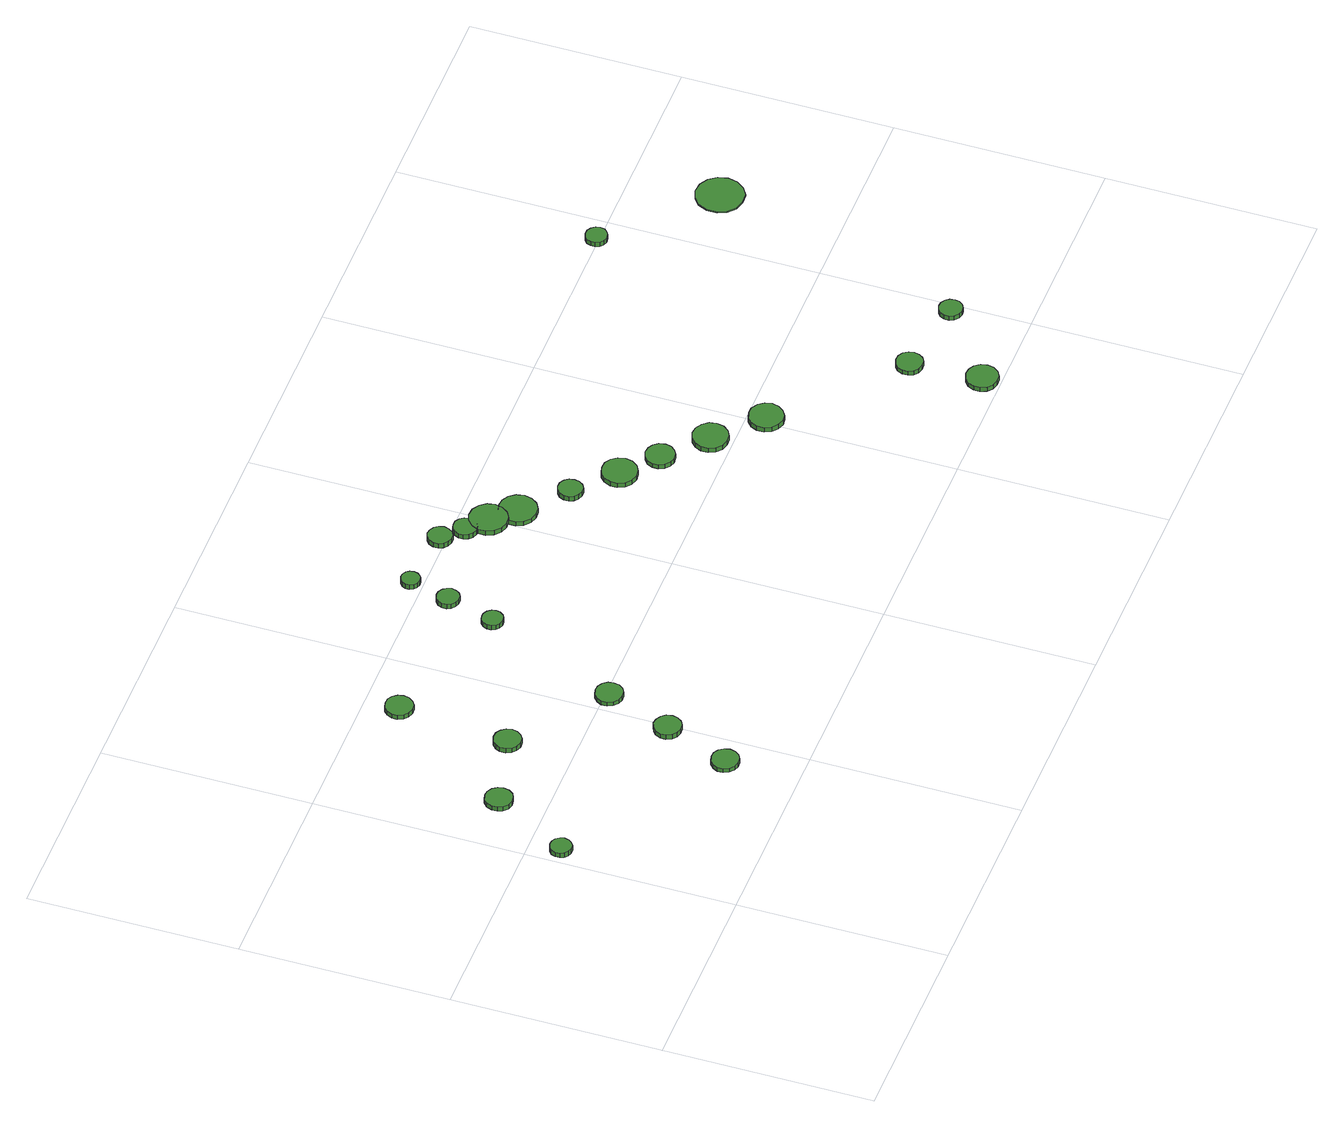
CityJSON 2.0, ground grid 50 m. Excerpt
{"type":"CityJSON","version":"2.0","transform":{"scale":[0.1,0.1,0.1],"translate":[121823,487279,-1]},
"CityObjects":{
"tree1":{"type":"SolitaryVegetationObject","attributes":{"function":"something"},"geometry":[{"type":"MultiSurface","lod":"1","boundaries":[[[0,1,2,3,4,5,6,7,8,9,10,11,12,13,14]],[[15,16,17,18,19,20,21,22,23,24,25,26,27,28,29]],[[0,29,28,1]],[[1,28,27,2]],[[2,27,26,3]],[[3,26,25,4]],[[4,25,24,5]],[[5,24,23,6]],[[6,23,22,7]],[[7,22,21,8]],[[8,21,20,9]],[[9,20,19,10]],[[10,19,18,11]],[[11,18,17,12]],[[12,17,16,13]],[[13,16,15,14]],[[14,15,29,0]]]}]},
"tree2":{"type":"SolitaryVegetationObject","attributes":{"function":"something"},"geometry":[{"type":"MultiSurface","lod":"1","boundaries":[[[30,31,32,33,34,35,36,37,38,39,40,41,42,43,44]],[[45,46,47,48,49,50,51,52,53,54,55,56,57,58,59]],[[30,59,58,31]],[[31,58,57,32]],[[32,57,56,33]],[[33,56,55,34]],[[34,55,54,35]],[[35,54,53,36]],[[36,53,52,37]],[[37,52,51,38]],[[38,51,50,39]],[[39,50,49,40]],[[40,49,48,41]],[[41,48,47,42]],[[42,47,46,43]],[[43,46,45,44]],[[44,45,59,30]]]}]},
"tree3":{"type":"SolitaryVegetationObject","attributes":{"function":"something"},"geometry":[{"type":"MultiSurface","lod":"1","boundaries":[[[60,61,62,63,64,65,66,67,68,69,70,71,72,73,74]],[[75,76,77,78,79,80,81,82,83,84,85,86,87,88,89]],[[60,89,88,61]],[[61,88,87,62]],[[62,87,86,63]],[[63,86,85,64]],[[64,85,84,65]],[[65,84,83,66]],[[66,83,82,67]],[[67,82,81,68]],[[68,81,80,69]],[[69,80,79,70]],[[70,79,78,71]],[[71,78,77,72]],[[72,77,76,73]],[[73,76,75,74]],[[74,75,89,60]]]}]},
"tree4":{"type":"SolitaryVegetationObject","attributes":{"function":"something"},"geometry":[{"type":"MultiSurface","lod":"1","boundaries":[[[90,91,92,93,94,95,96,97,98,99,100,101,102,103,104]],[[105,106,107,108,109,110,111,112,113,114,115,116,117,118,119]],[[90,119,118,91]],[[91,118,117,92]],[[92,117,116,93]],[[93,116,115,94]],[[94,115,114,95]],[[95,114,113,96]],[[96,113,112,97]],[[97,112,111,98]],[[98,111,110,99]],[[99,110,109,100]],[[100,109,108,101]],[[101,108,107,102]],[[102,107,106,103]],[[103,106,105,104]],[[104,105,119,90]]]}]},
"tree5":{"type":"SolitaryVegetationObject","attributes":{"function":"something"},"geometry":[{"type":"MultiSurface","lod":"1","boundaries":[[[120,121,122,123,124,125,126,127,128,129,130,131,132,133,134]],[[135,136,137,138,139,140,141,142,143,144,145,146,147,148,149]],[[120,149,148,121]],[[121,148,147,122]],[[122,147,146,123]],[[123,146,145,124]],[[124,145,144,125]],[[125,144,143,126]],[[126,143,142,127]],[[127,142,141,128]],[[128,141,140,129]],[[129,140,139,130]],[[130,139,138,131]],[[131,138,137,132]],[[132,137,136,133]],[[133,136,135,134]],[[134,135,149,120]]]}]},
"tree6":{"type":"SolitaryVegetationObject","attributes":{"function":"something"},"geometry":[{"type":"MultiSurface","lod":"1","boundaries":[[[150,151,152,153,154,155,156,157,158,159,160,161,162,163,164]],[[165,166,167,168,169,170,171,172,173,174,175,176,177,178,179]],[[150,179,178,151]],[[151,178,177,152]],[[152,177,176,153]],[[153,176,175,154]],[[154,175,174,155]],[[155,174,173,156]],[[156,173,172,157]],[[157,172,171,158]],[[158,171,170,159]],[[159,170,169,160]],[[160,169,168,161]],[[161,168,167,162]],[[162,167,166,163]],[[163,166,165,164]],[[164,165,179,150]]]}]},
"tree7":{"type":"SolitaryVegetationObject","attributes":{"function":"something"},"geometry":[{"type":"MultiSurface","lod":"1","boundaries":[[[180,181,182,183,184,185,186,187,188,189,190,191,192,193,194]],[[195,196,197,198,199,200,201,202,203,204,205,206,207,208,209]],[[180,209,208,181]],[[181,208,207,182]],[[182,207,206,183]],[[183,206,205,184]],[[184,205,204,185]],[[185,204,203,186]],[[186,203,202,187]],[[187,202,201,188]],[[188,201,200,189]],[[189,200,199,190]],[[190,199,198,191]],[[191,198,197,192]],[[192,197,196,193]],[[193,196,195,194]],[[194,195,209,180]]]}]},
"tree8":{"type":"SolitaryVegetationObject","attributes":{"function":"something"},"geometry":[{"type":"MultiSurface","lod":"1","boundaries":[[[210,211,212,213,214,215,216,217,218,219,220,221,222,223,224]],[[225,226,227,228,229,230,231,232,233,234,235,236,237,238,239]],[[210,239,238,211]],[[211,238,237,212]],[[212,237,236,213]],[[213,236,235,214]],[[214,235,234,215]],[[215,234,233,216]],[[216,233,232,217]],[[217,232,231,218]],[[218,231,230,219]],[[219,230,229,220]],[[220,229,228,221]],[[221,228,227,222]],[[222,227,226,223]],[[223,226,225,224]],[[224,225,239,210]]]}]},
"tree9":{"type":"SolitaryVegetationObject","attributes":{"function":"something"},"geometry":[{"type":"MultiSurface","lod":"1","boundaries":[[[240,241,242,243,244,245,246,247,248,249,250,251,252,253,254]],[[255,256,257,258,259,260,261,262,263,264,265,266,267,268,269]],[[240,269,268,241]],[[241,268,267,242]],[[242,267,266,243]],[[243,266,265,244]],[[244,265,264,245]],[[245,264,263,246]],[[246,263,262,247]],[[247,262,261,248]],[[248,261,260,249]],[[249,260,259,250]],[[250,259,258,251]],[[251,258,257,252]],[[252,257,256,253]],[[253,256,255,254]],[[254,255,269,240]]]}]},
"tree10":{"type":"SolitaryVegetationObject","attributes":{"function":"something"},"geometry":[{"type":"MultiSurface","lod":"1","boundaries":[[[270,271,272,273,274,275,276,277,278,279,280,281,282,283,284]],[[285,286,287,288,289,290,291,292,293,294,295,296,297,298,299]],[[270,299,298,271]],[[271,298,297,272]],[[272,297,296,273]],[[273,296,295,274]],[[274,295,294,275]],[[275,294,293,276]],[[276,293,292,277]],[[277,292,291,278]],[[278,291,290,279]],[[279,290,289,280]],[[280,289,288,281]],[[281,288,287,282]],[[282,287,286,283]],[[283,286,285,284]],[[284,285,299,270]]]}]},
"tree11":{"type":"SolitaryVegetationObject","attributes":{"function":"something"},"geometry":[{"type":"MultiSurface","lod":"1","boundaries":[[[300,301,302,303,304,305,306,307,308,309,310,311,312,313,314]],[[315,316,317,318,319,320,321,322,323,324,325,326,327,328,329]],[[300,329,328,301]],[[301,328,327,302]],[[302,327,326,303]],[[303,326,325,304]],[[304,325,324,305]],[[305,324,323,306]],[[306,323,322,307]],[[307,322,321,308]],[[308,321,320,309]],[[309,320,319,310]],[[310,319,318,311]],[[311,318,317,312]],[[312,317,316,313]],[[313,316,315,314]],[[314,315,329,300]]]}]},
"tree12":{"type":"SolitaryVegetationObject","attributes":{"function":"something"},"geometry":[{"type":"MultiSurface","lod":"1","boundaries":[[[330,331,332,333,334,335,336,337,338,339,340,341,342,343,344]],[[345,346,347,348,349,350,351,352,353,354,355,356,357,358,359]],[[330,359,358,331]],[[331,358,357,332]],[[332,357,356,333]],[[333,356,355,334]],[[334,355,354,335]],[[335,354,353,336]],[[336,353,352,337]],[[337,352,351,338]],[[338,351,350,339]],[[339,350,349,340]],[[340,349,348,341]],[[341,348,347,342]],[[342,347,346,343]],[[343,346,345,344]],[[344,345,359,330]]]}]},
"tree13":{"type":"SolitaryVegetationObject","attributes":{"function":"something"},"geometry":[{"type":"MultiSurface","lod":"1","boundaries":[[[360,361,362,363,364,365,366,367,368,369,370,371,372,373,374]],[[375,376,377,378,379,380,381,382,383,384,385,386,387,388,389]],[[360,389,388,361]],[[361,388,387,362]],[[362,387,386,363]],[[363,386,385,364]],[[364,385,384,365]],[[365,384,383,366]],[[366,383,382,367]],[[367,382,381,368]],[[368,381,380,369]],[[369,380,379,370]],[[370,379,378,371]],[[371,378,377,372]],[[372,377,376,373]],[[373,376,375,374]],[[374,375,389,360]]]}]},
"tree14":{"type":"SolitaryVegetationObject","attributes":{"function":"something"},"geometry":[{"type":"MultiSurface","lod":"1","boundaries":[[[390,391,392,393,394,395,396,397,398,399,400,401,402,403,404]],[[405,406,407,408,409,410,411,412,413,414,415,416,417,418,419]],[[390,419,418,391]],[[391,418,417,392]],[[392,417,416,393]],[[393,416,415,394]],[[394,415,414,395]],[[395,414,413,396]],[[396,413,412,397]],[[397,412,411,398]],[[398,411,410,399]],[[399,410,409,400]],[[400,409,408,401]],[[401,408,407,402]],[[402,407,406,403]],[[403,406,405,404]],[[404,405,419,390]]]}]},
"tree15":{"type":"SolitaryVegetationObject","attributes":{"function":"something"},"geometry":[{"type":"MultiSurface","lod":"1","boundaries":[[[420,421,422,423,424,425,426,427,428,429,430,431,432,433,434]],[[435,436,437,438,439,440,441,442,443,444,445,446,447,448,449]],[[420,449,448,421]],[[421,448,447,422]],[[422,447,446,423]],[[423,446,445,424]],[[424,445,444,425]],[[425,444,443,426]],[[426,443,442,427]],[[427,442,441,428]],[[428,441,440,429]],[[429,440,439,430]],[[430,439,438,431]],[[431,438,437,432]],[[432,437,436,433]],[[433,436,435,434]],[[434,435,449,420]]]}]},
"tree16":{"type":"SolitaryVegetationObject","attributes":{"function":"something"},"geometry":[{"type":"MultiSurface","lod":"1","boundaries":[[[450,451,452,453,454,455,456,457,458,459,460,461,462,463,464]],[[465,466,467,468,469,470,471,472,473,474,475,476,477,478,479]],[[450,479,478,451]],[[451,478,477,452]],[[452,477,476,453]],[[453,476,475,454]],[[454,475,474,455]],[[455,474,473,456]],[[456,473,472,457]],[[457,472,471,458]],[[458,471,470,459]],[[459,470,469,460]],[[460,469,468,461]],[[461,468,467,462]],[[462,467,466,463]],[[463,466,465,464]],[[464,465,479,450]]]}]},
"tree17":{"type":"SolitaryVegetationObject","attributes":{"function":"something"},"geometry":[{"type":"MultiSurface","lod":"1","boundaries":[[[480,481,482,483,484,485,486,487,488,489,490,491,492,493,494]],[[495,496,497,498,499,500,501,502,503,504,505,506,507,508,509]],[[480,509,508,481]],[[481,508,507,482]],[[482,507,506,483]],[[483,506,505,484]],[[484,505,504,485]],[[485,504,503,486]],[[486,503,502,487]],[[487,502,501,488]],[[488,501,500,489]],[[489,500,499,490]],[[490,499,498,491]],[[491,498,497,492]],[[492,497,496,493]],[[493,496,495,494]],[[494,495,509,480]]]}]},
"tree18":{"type":"SolitaryVegetationObject","attributes":{"function":"something"},"geometry":[{"type":"MultiSurface","lod":"1","boundaries":[[[510,511,512,513,514,515,516,517,518,519,520,521,522,523,524]],[[525,526,527,528,529,530,531,532,533,534,535,536,537,538,539]],[[510,539,538,511]],[[511,538,537,512]],[[512,537,536,513]],[[513,536,535,514]],[[514,535,534,515]],[[515,534,533,516]],[[516,533,532,517]],[[517,532,531,518]],[[518,531,530,519]],[[519,530,529,520]],[[520,529,528,521]],[[521,528,527,522]],[[522,527,526,523]],[[523,526,525,524]],[[524,525,539,510]]]}]},
"tree19":{"type":"SolitaryVegetationObject","attributes":{"function":"something"},"geometry":[{"type":"MultiSurface","lod":"1","boundaries":[[[540,541,542,543,544,545,546,547,548,549,550,551,552,553,554]],[[555,556,557,558,559,560,561,562,563,564,565,566,567,568,569]],[[540,569,568,541]],[[541,568,567,542]],[[542,567,566,543]],[[543,566,565,544]],[[544,565,564,545]],[[545,564,563,546]],[[546,563,562,547]],[[547,562,561,548]],[[548,561,560,549]],[[549,560,559,550]],[[550,559,558,551]],[[551,558,557,552]],[[552,557,556,553]],[[553,556,555,554]],[[554,555,569,540]]]}]},
"tree20":{"type":"SolitaryVegetationObject","attributes":{"function":"something"},"geometry":[{"type":"MultiSurface","lod":"1","boundaries":[[[570,571,572,573,574,575,576,577,578,579,580,581,582,583,584]],[[585,586,587,588,589,590,591,592,593,594,595,596,597,598,599]],[[570,599,598,571]],[[571,598,597,572]],[[572,597,596,573]],[[573,596,595,574]],[[574,595,594,575]],[[575,594,593,576]],[[576,593,592,577]],[[577,592,591,578]],[[578,591,590,579]],[[579,590,589,580]],[[580,589,588,581]],[[581,588,587,582]],[[582,587,586,583]],[[583,586,585,584]],[[584,585,599,570]]]}]},
"tree21":{"type":"SolitaryVegetationObject","attributes":{"function":"something"},"geometry":[{"type":"MultiSurface","lod":"1","boundaries":[[[600,601,602,603,604,605,606,607,608,609,610,611,612,613,614]],[[615,616,617,618,619,620,621,622,623,624,625,626,627,628,629]],[[600,629,628,601]],[[601,628,627,602]],[[602,627,626,603]],[[603,626,625,604]],[[604,625,624,605]],[[605,624,623,606]],[[606,623,622,607]],[[607,622,621,608]],[[608,621,620,609]],[[609,620,619,610]],[[610,619,618,611]],[[611,618,617,612]],[[612,617,616,613]],[[613,616,615,614]],[[614,615,629,600]]]}]},
"tree22":{"type":"SolitaryVegetationObject","attributes":{"function":"something"},"geometry":[{"type":"MultiSurface","lod":"1","boundaries":[[[630,631,632,633,634,635,636,637,638,639,640,641,642,643,644]],[[645,646,647,648,649,650,651,652,653,654,655,656,657,658,659]],[[630,659,658,631]],[[631,658,657,632]],[[632,657,656,633]],[[633,656,655,634]],[[634,655,654,635]],[[635,654,653,636]],[[636,653,652,637]],[[637,652,651,638]],[[638,651,650,639]],[[639,650,649,640]],[[640,649,648,641]],[[641,648,647,642]],[[642,647,646,643]],[[643,646,645,644]],[[644,645,659,630]]]}]},
"tree23":{"type":"SolitaryVegetationObject","attributes":{"function":"something"},"geometry":[{"type":"MultiSurface","lod":"1","boundaries":[[[660,661,662,663,664,665,666,667,668,669,670,671,672,673,674]],[[675,676,677,678,679,680,681,682,683,684,685,686,687,688,689]],[[660,689,688,661]],[[661,688,687,662]],[[662,687,686,663]],[[663,686,685,664]],[[664,685,684,665]],[[665,684,683,666]],[[666,683,682,667]],[[667,682,681,668]],[[668,681,680,669]],[[669,680,679,670]],[[670,679,678,671]],[[671,678,677,672]],[[672,677,676,673]],[[673,676,675,674]],[[674,675,689,660]]]}]},
"tree24":{"type":"SolitaryVegetationObject","attributes":{"function":"something"},"geometry":[{"type":"MultiSurface","lod":"1","boundaries":[[[690,691,692,693,694,695,696,697,698,699,700,701,702,703,704]],[[705,706,707,708,709,710,711,712,713,714,715,716,717,718,719]],[[690,719,718,691]],[[691,718,717,692]],[[692,717,716,693]],[[693,716,715,694]],[[694,715,714,695]],[[695,714,713,696]],[[696,713,712,697]],[[697,712,711,698]],[[698,711,710,699]],[[699,710,709,700]],[[700,709,708,701]],[[701,708,707,702]],[[702,707,706,703]],[[703,706,705,704]],[[704,705,719,690]]]}]}
},
"vertices":[
[61,426,29],[58,436,29],[52,445,29],[43,450,29],[32,451,29],[22,448,29],[14,441,29],[10,431,29],[10,420,29],[14,411,29],[22,404,29],[32,400,29],[43,401,29],[52,407,29],[58,415,29],[58,415,16],[52,407,16],[43,401,16],[32,400,16],[22,404,16],[14,411,16],[10,420,16],[10,431,16],[14,441,16],[22,448,16],[32,451,16],[43,450,16],[52,445,16],[58,436,16],[61,426,16],
[169,608,30],[166,621,30],[158,632,30],[146,639,30],[133,640,30],[120,636,30],[110,627,30],[105,614,30],[105,601,30],[110,589,30],[120,579,30],[133,575,30],[146,577,30],[158,583,30],[166,594,30],[166,594,18],[158,583,18],[146,577,18],[133,575,18],[120,579,18],[110,589,18],[105,601,18],[105,614,18],[110,627,18],[120,636,18],[133,640,18],[146,639,18],[158,632,18],[166,621,18],[169,608,18],
[455,173,29],[452,186,29],[444,197,29],[432,204,29],[419,205,29],[406,201,29],[396,192,29],[390,180,29],[390,166,29],[396,154,29],[406,145,29],[419,141,29],[432,142,29],[444,149,29],[452,160,29],[452,160,17],[444,149,17],[432,142,17],[419,141,17],[406,145,17],[396,154,17],[390,166,17],[390,180,17],[396,192,17],[406,201,17],[419,205,17],[432,204,17],[444,197,17],[452,186,17],[455,173,17],
[355,652,30],[352,665,30],[344,676,30],[333,683,30],[319,684,30],[306,680,30],[296,671,30],[291,659,30],[291,645,30],[296,633,30],[306,624,30],[319,620,30],[333,621,30],[344,628,30],[352,639,30],[352,639,17],[344,628,17],[333,621,17],[319,620,17],[306,624,17],[296,633,17],[291,645,17],[291,659,17],[296,671,17],[306,680,17],[319,684,17],[333,683,17],[344,676,17],[352,665,17],[355,652,17],
[514,329,31],[511,343,31],[503,353,31],[491,360,31],[478,362,31],[465,357,31],[455,348,31],[449,336,31],[449,323,31],[455,310,31],[465,301,31],[478,297,31],[491,298,31],[503,305,31],[511,316,31],[511,316,18],[503,305,18],[491,298,18],[478,297,18],[465,301,18],[455,310,18],[449,323,18],[449,336,18],[455,348,18],[465,357,18],[478,362,18],[491,360,18],[503,353,18],[511,343,18],[514,329,18],
[378,916,31],[375,929,31],[367,940,31],[356,947,31],[342,948,31],[329,944,31],[319,935,31],[313,922,31],[313,909,31],[319,896,31],[329,887,31],[342,883,31],[356,884,31],[367,891,31],[375,902,31],[375,902,18],[367,891,18],[356,884,18],[342,883,18],[329,887,18],[319,896,18],[313,909,18],[313,922,18],[319,935,18],[329,944,18],[342,948,18],[356,947,18],[367,940,18],[375,929,18],[378,916,18],
[572,488,30],[570,501,30],[562,512,30],[550,519,30],[537,520,30],[524,516,30],[514,507,30],[508,495,30],[508,481,30],[514,469,30],[524,460,30],[537,456,30],[550,457,30],[562,464,30],[570,475,30],[570,475,18],[562,464,18],[550,457,18],[537,456,18],[524,460,18],[514,469,18],[508,481,18],[508,495,18],[514,507,18],[524,516,18],[537,520,18],[550,519,18],[562,512,18],[570,501,18],[572,488,18],
[708,813,30],[706,823,30],[699,832,30],[690,837,30],[680,838,30],[670,835,30],[662,828,30],[658,818,30],[658,808,30],[662,798,30],[670,791,30],[680,788,30],[690,789,30],[699,794,30],[706,803,30],[706,803,17],[699,794,17],[690,789,17],[680,788,17],[670,791,17],[662,798,17],[658,808,17],[658,818,17],[662,828,17],[670,835,17],[680,838,17],[690,837,17],[699,832,17],[706,823,17],[708,813,17],
[743,930,30],[740,941,30],[734,949,30],[724,955,30],[713,956,30],[703,953,30],[694,945,30],[690,935,30],[690,924,30],[694,914,30],[703,907,30],[713,903,30],[724,904,30],[734,910,30],[740,919,30],[740,919,17],[734,910,17],[724,904,17],[713,903,17],[703,907,17],[694,914,17],[690,924,17],[690,935,17],[694,945,17],[703,953,17],[713,956,17],[724,955,17],[734,949,17],[740,941,17],[743,930,17],
[765,1027,32],[763,1037,32],[758,1044,32],[750,1049,32],[740,1050,32],[731,1047,32],[724,1041,32],[720,1032,32],[720,1023,32],[724,1014,32],[731,1008,32],[740,1005,32],[750,1006,32],[758,1011,32],[763,1018,32],[763,1018,19],[758,1011,19],[750,1006,19],[740,1005,19],[731,1008,19],[724,1014,19],[720,1023,19],[720,1032,19],[724,1041,19],[731,1047,19],[740,1050,19],[750,1049,19],[758,1044,19],[763,1037,19],[765,1027,19],
[926,1012,31],[923,1024,31],[916,1033,31],[906,1039,31],[894,1041,31],[883,1037,31],[874,1029,31],[869,1018,31],[869,1006,31],[874,995,31],[883,987,31],[894,983,31],[906,984,31],[916,990,31],[923,1000,31],[923,1000,18],[916,990,18],[906,984,18],[894,983,18],[883,987,18],[874,995,18],[869,1006,18],[869,1018,18],[874,1029,18],[883,1037,18],[894,1041,18],[906,1039,18],[916,1033,18],[923,1024,18],[926,1012,18],
[974,969,27],[972,981,27],[965,990,27],[955,996,27],[943,997,27],[932,994,27],[924,986,27],[919,975,27],[919,964,27],[924,953,27],[932,945,27],[943,941,27],[955,943,27],[965,949,27],[972,958,27],[972,958,14],[965,949,14],[955,943,14],[943,941,14],[932,945,14],[924,953,14],[919,964,14],[919,975,14],[924,986,14],[932,994,14],[943,997,14],[955,996,14],[965,990,14],[972,981,14],[974,969,14],
[1034,929,29],[1030,947,29],[1019,962,29],[1003,972,29],[984,974,29],[967,968,29],[953,955,29],[945,938,29],[945,920,29],[953,903,29],[967,890,29],[984,884,29],[1003,886,29],[1019,896,29],[1030,911,29],[1030,911,16],[1019,896,16],[1003,886,16],[984,884,16],[967,890,16],[953,903,16],[945,920,16],[945,938,16],[953,955,16],[967,968,16],[984,974,16],[1003,972,16],[1019,962,16],[1030,947,16],[1034,929,16],
[1085,877,27],[1081,896,27],[1070,911,27],[1054,920,27],[1036,922,27],[1018,916,27],[1004,904,27],[997,887,27],[997,868,27],[1004,851,27],[1018,839,27],[1036,833,27],[1054,835,27],[1070,844,27],[1081,859,27],[1081,859,15],[1070,844,15],[1054,835,15],[1036,833,15],[1018,839,15],[1004,851,15],[997,868,15],[997,887,15],[1004,904,15],[1018,916,15],[1036,922,15],[1054,920,15],[1070,911,15],[1081,896,15],[1085,877,15],
[1170,789,27],[1168,801,27],[1161,811,27],[1150,817,27],[1138,818,27],[1127,814,27],[1118,806,27],[1113,795,27],[1113,783,27],[1118,772,27],[1127,764,27],[1138,760,27],[1150,761,27],[1161,767,27],[1168,777,27],[1168,777,14],[1161,767,14],[1150,761,14],[1138,760,14],[1127,764,14],[1118,772,14],[1113,783,14],[1113,795,14],[1118,806,14],[1127,814,14],[1138,818,14],[1150,817,14],[1161,811,14],[1168,801,14],[1170,789,14],
[1272,704,28],[1268,721,28],[1258,735,28],[1243,744,28],[1226,745,28],[1209,740,28],[1196,728,28],[1189,712,28],[1189,695,28],[1196,679,28],[1209,668,28],[1226,662,28],[1243,664,28],[1258,673,28],[1268,687,28],[1268,687,15],[1258,673,15],[1243,664,15],[1226,662,15],[1209,668,15],[1196,679,15],[1189,695,15],[1189,712,15],[1196,728,15],[1209,740,15],[1226,745,15],[1243,744,15],[1258,735,15],[1268,721,15],[1272,704,15],
[1347,636,26],[1344,651,26],[1335,662,26],[1323,669,26],[1308,671,26],[1295,666,26],[1284,657,26],[1278,644,26],[1278,629,26],[1284,616,26],[1295,606,26],[1308,602,26],[1323,604,26],[1335,611,26],[1344,622,26],[1344,622,14],[1335,611,14],[1323,604,14],[1308,602,14],[1295,606,14],[1284,616,14],[1278,629,14],[1278,644,14],[1284,657,14],[1295,666,14],[1308,671,14],[1323,669,14],[1335,662,14],[1344,651,14],[1347,636,14],
[1447,550,27],[1444,567,27],[1433,581,27],[1418,590,27],[1401,592,27],[1384,586,27],[1371,575,27],[1364,559,27],[1364,541,27],[1371,526,27],[1384,514,27],[1401,509,27],[1418,510,27],[1433,519,27],[1444,533,27],[1444,533,14],[1433,519,14],[1418,510,14],[1401,509,14],[1384,514,14],[1371,526,14],[1364,541,14],[1364,559,14],[1371,575,14],[1384,586,14],[1401,592,14],[1418,590,14],[1433,581,14],[1444,567,14],[1447,550,14],
[1550,455,26],[1546,471,26],[1536,485,26],[1521,494,26],[1505,495,26],[1489,490,26],[1476,479,26],[1469,463,26],[1469,446,26],[1476,431,26],[1489,420,26],[1505,414,26],[1521,416,26],[1536,425,26],[1546,438,26],[1546,438,13],[1536,425,13],[1521,416,13],[1505,414,13],[1489,420,13],[1476,431,13],[1469,446,13],[1469,463,13],[1476,479,13],[1489,490,13],[1505,495,13],[1521,494,13],[1536,485,13],[1546,471,13],[1550,455,13],
[1826,42,26],[1823,58,26],[1813,71,26],[1800,78,26],[1784,80,26],[1769,75,26],[1757,65,26],[1751,50,26],[1751,35,26],[1757,20,26],[1769,10,26],[1784,5,26],[1800,6,26],[1813,14,26],[1823,27,26],[1823,27,14],[1813,14,14],[1800,6,14],[1784,5,14],[1769,10,14],[1757,20,14],[1751,35,14],[1751,50,14],[1757,65,14],[1769,75,14],[1784,80,14],[1800,78,14],[1813,71,14],[1823,58,14],[1826,42,14],
[1810,211,27],[1807,223,27],[1800,234,27],[1788,241,27],[1775,242,27],[1762,238,27],[1752,229,27],[1747,217,27],[1747,204,27],[1752,192,27],[1762,183,27],[1775,179,27],[1788,180,27],[1800,187,27],[1807,198,27],[1807,198,15],[1800,187,15],[1788,180,15],[1775,179,15],[1762,183,15],[1752,192,15],[1747,204,15],[1747,217,15],[1752,229,15],[1762,238,15],[1775,242,15],[1788,241,15],[1800,234,15],[1807,223,15],[1810,211,15],
[1999,180,29],[1997,192,29],[1990,201,29],[1980,207,29],[1969,208,29],[1958,204,29],[1949,197,29],[1944,186,29],[1944,174,29],[1949,164,29],[1958,156,29],[1969,153,29],[1980,154,29],[1990,160,29],[1997,169,29],[1997,169,17],[1990,160,17],[1980,154,17],[1969,153,17],[1958,156,17],[1949,164,17],[1944,174,17],[1944,186,17],[1949,197,17],[1958,204,17],[1969,208,17],[1980,207,17],[1990,201,17],[1997,192,17],[1999,180,17],
[1960,1004,30],[1958,1014,30],[1951,1023,30],[1942,1028,30],[1931,1029,30],[1921,1026,30],[1913,1019,30],[1909,1009,30],[1909,999,30],[1913,989,30],[1921,982,30],[1931,978,30],[1942,980,30],[1951,985,30],[1958,993,30],[1958,993,18],[1951,985,18],[1942,980,18],[1931,978,18],[1921,982,18],[1913,989,18],[1909,999,18],[1909,1009,18],[1913,1019,18],[1921,1026,18],[1931,1029,18],[1942,1028,18],[1951,1023,18],[1958,1014,18],[1960,1004,18],
[2223,793,12],[2218,816,12],[2204,835,12],[2184,847,12],[2160,850,12],[2138,842,12],[2120,827,12],[2111,805,12],[2111,781,12],[2120,760,12],[2138,744,12],[2160,737,12],[2184,739,12],[2204,751,12],[2218,770,12],[2218,770,9],[2204,751,9],[2184,739,9],[2160,737,9],[2138,744,9],[2120,760,9],[2111,781,9],[2111,805,9],[2120,827,9],[2138,842,9],[2160,850,9],[2184,847,9],[2204,835,9],[2218,816,9],[2223,793,9]
]}
